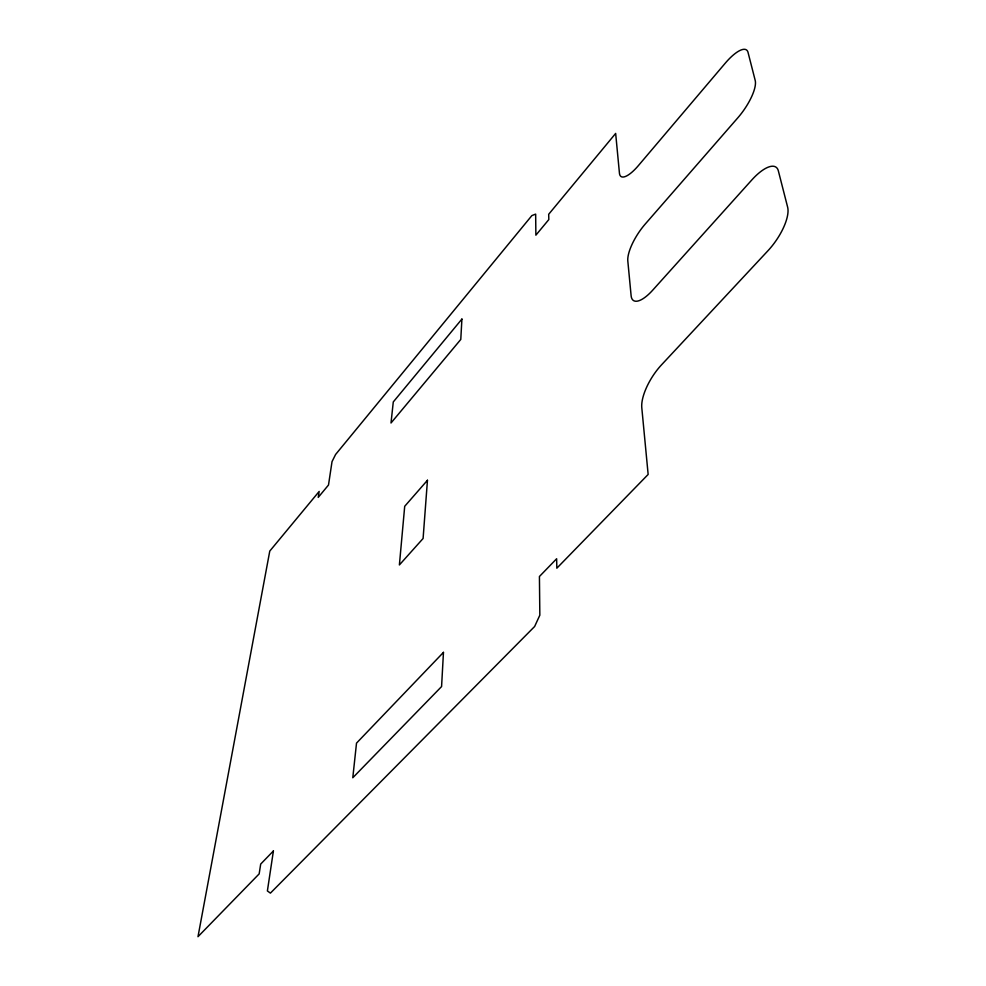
<?xml version="1.0" encoding="UTF-8"?>
<svg xmlns="http://www.w3.org/2000/svg" width="986" height="986" viewBox="0 0 986 986"><rect width="100%" height="100%" fill="white"/><g stroke="black" fill="none" stroke-linecap="round" stroke-linejoin="round"><path stroke-width="1.48" d="M443.466 652.362L441.58 686.564L352.791 777.744L356.513 743.124L443.466 652.362M461.904 319.082L460.782 339.443L391.011 422.994L393.278 401.943L461.904 319.082M427.456 480.268L423.093 538.492L399.392 564.941L404.704 506.299L427.456 480.268M273.405 850.955L267.391 890.937L270.411 893.119L534.634 626.492L539.835 615.19L539.428 576.502L556.634 558.754L556.843 568.195L648.147 474.451L641.787 407.686A35.274 13.952 -57.7 0 1 661.421 364.956L767.921 250.777A36.433 14.161 -55.1 0 0 787.629 207.134L778.348 170.861A35.274 13.151 -55 0 0 751.837 179.933L652.794 290.081A32.23 11.425 -56.9 0 1 631.114 295.652L627.811 260.994A31.293 10.698 -56.7 0 1 645.189 224.105L737.75 117.901A32.353 10.784 -54.8 0 0 755.19 80.371L748.029 52.381A31.441 10.094 -54.8 0 0 725.314 63.116L638.435 165.549A28.927 8.948 -56.3 0 1 619.442 173.179L615.658 133.418L548.697 214.27L548.82 219.57L535.879 235.173L535.657 214.11L531.861 215.601L335.585 454.497L332.023 461.633L328.498 485.026L318.231 497.388L319.168 491.435L269.77 551.088L197.989 936.7L259.158 873.892L260.698 864.069L273.405 850.955"/></g></svg>
